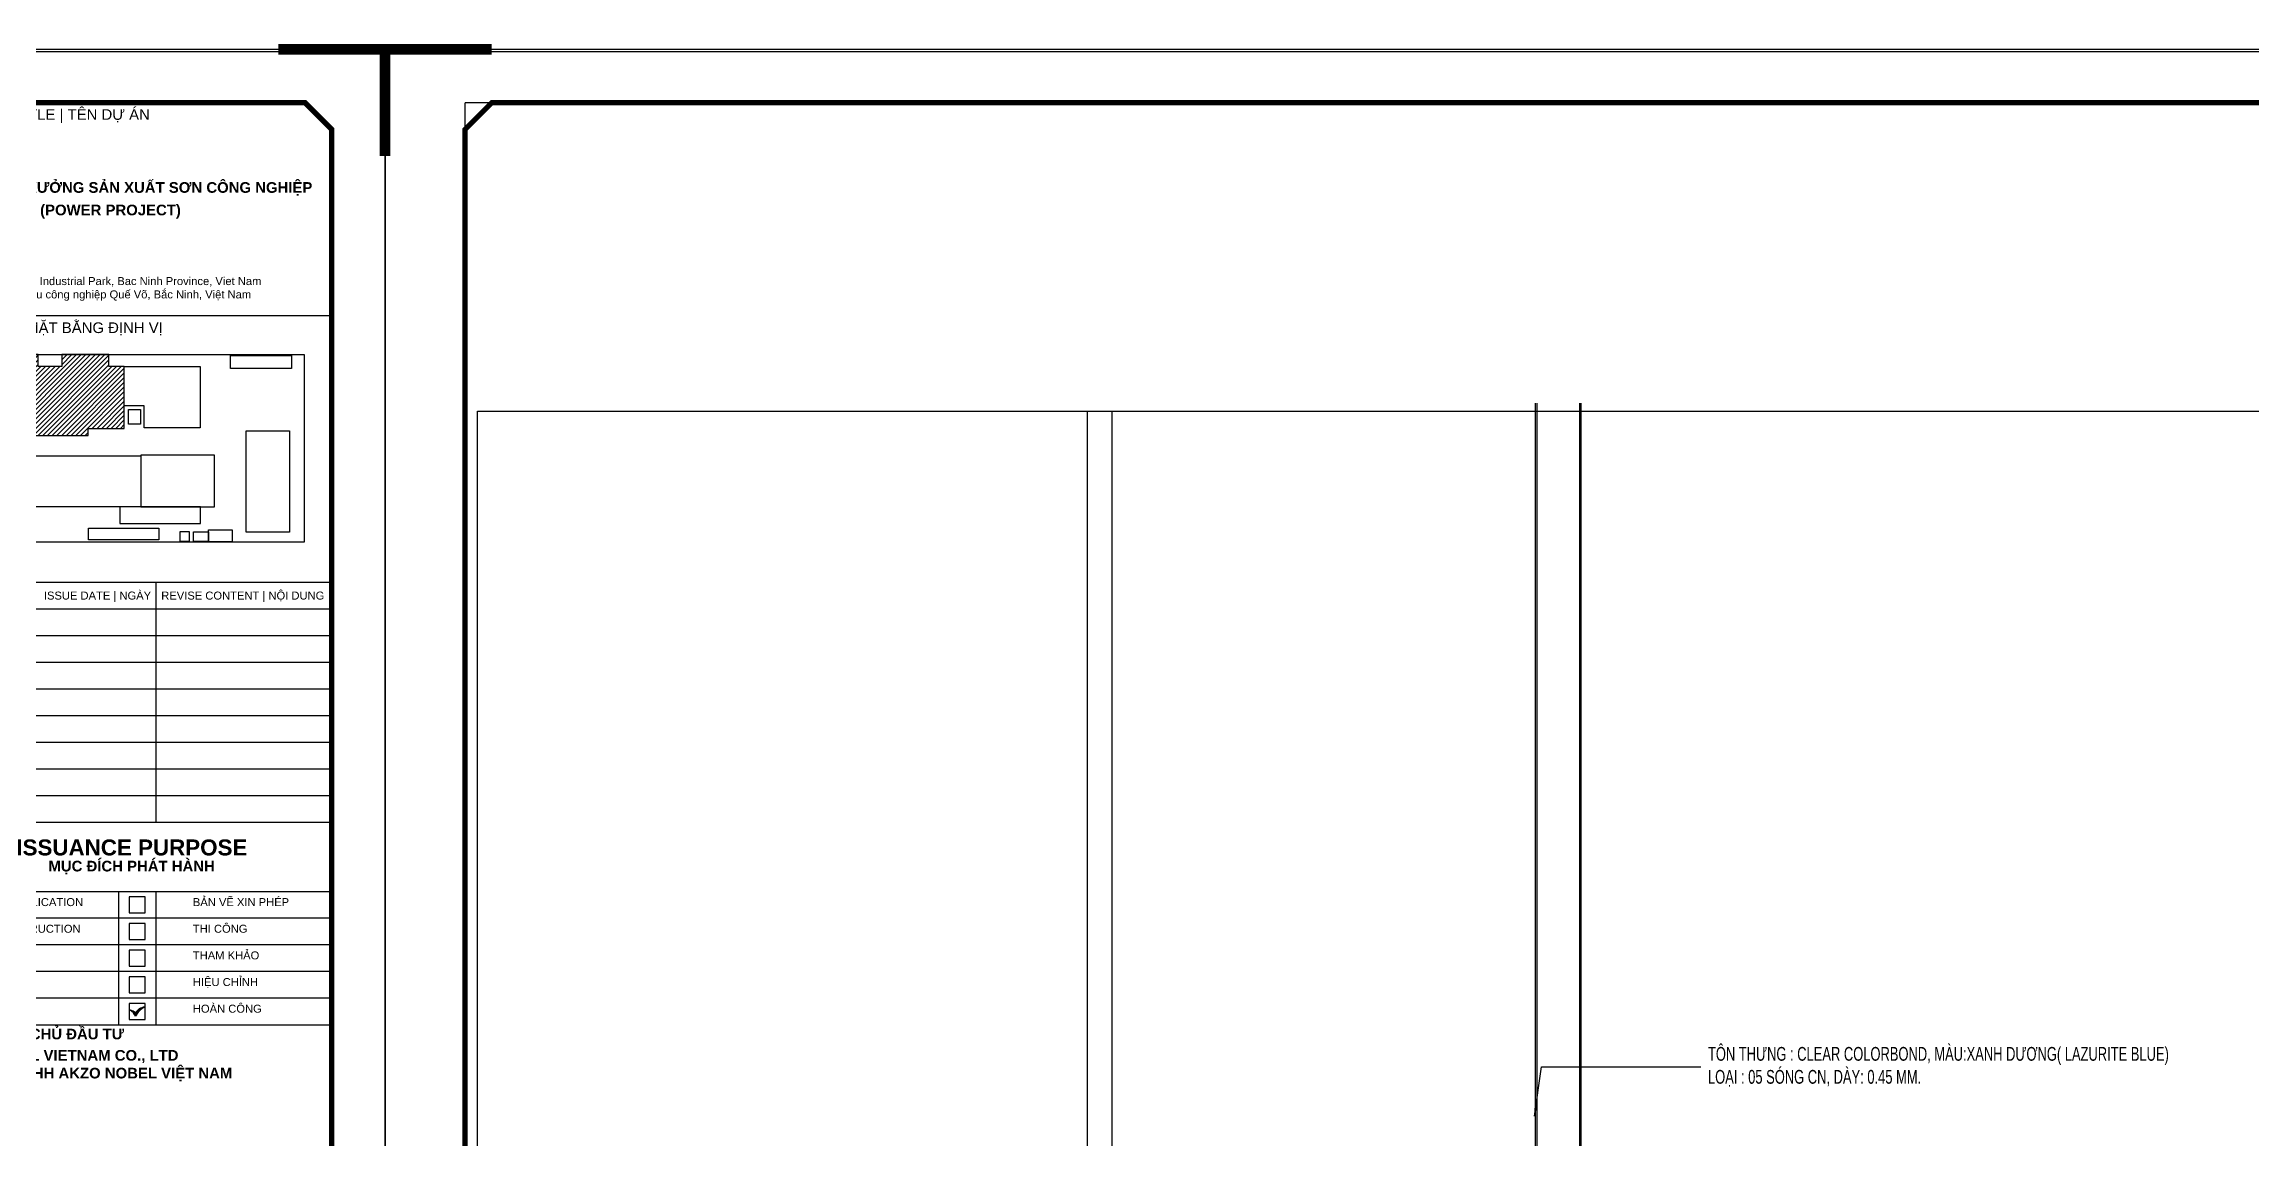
# Model space of a CAD drawing. Header units: inches. Extents: x 340055 to 349452, y -34649 to -30845.
# Drawn here: x 348237.1 to 348716.9, y -33055.8 to -32817.8 of the extents above; entities that cross this region are included whole.
import ezdxf

# ---------------------------------------------------------------- set-up
doc = ezdxf.new("R2010")
doc.units = ezdxf.units.IN
doc.header["$MEASUREMENT"] = 0
for name, color, linetype in [('2', 2, 'Continuous'), ('3', 3, 'Continuous'), ('NET IN', 3, 'Continuous')]:
    doc.layers.add(name, color=color, linetype=linetype)
for name, color, linetype, lineweight in [('TL-TIILE BLOCK A2$0$TL-TITLE BLOCK - TEXT @ 1', 7, 'Continuous', 25), ('TL-TIILE BLOCK A2$0$TL-TITLE BLOCK 1', 7, 'Continuous', 50), ('TL-TIILE BLOCK A2$0$TL-TITLE BLOCK 2', 7, 'Continuous', 25), ('TL-TITLE BLOCK - TEXT', 7, 'Continuous', 25)]:
    doc.layers.add(name, color=color, linetype=linetype, lineweight=lineweight)
doc.styles.add('ST1H', font='vnshxh.shx', dxfattribs={"width": 0.7})
doc.styles.add('TL-TIILE BLOCK A2$0$MEP-TEXT T.BLOCK 1', font='arial.ttf', dxfattribs={"height": 1.5})
doc.styles.add('TL-TIILE BLOCK A2$0$MEP-TEXT T.BLOCK 2', font='arial.ttf')
doc.styles.add('TL-TIILE BLOCK A2$0$MEP-TEXT T.BLOCK 3', font='arial.ttf', dxfattribs={"height": 3})
doc.dimstyles.new('3', dxfattribs={"dimtxt": 3.5, "dimasz": 1.8, "dimexe": 1, "dimexo": 0, "dimgap": 1, "dimtad": 1, "dimdec": 0, "dimlfac": 3, "dimzin": 0, "dimdsep": 46, "dimtxsty": 'ST1H', "dimblk": 'OBLIQUE', "dimcen": 1, "dimdle": 1, "dimclrd": 8, "dimclre": 8, "dimclrt": 3, "dimadec": 0, "dimazin": 0, "dimtfac": 1, "dimtdec": 0, "dimtix": 1, "dimtofl": 0, "dimtmove": 1, "dimatfit": 3, "dimfxl": 0, "dimtolj": 1, "dimtzin": 0, "dimlwd": -1, "dimlwe": -1, "dimarcsym": 0})

# ---------------------------------------------------------------- blocks, each defined once
blk = doc.blocks.new('_Oblique')
at = {"color": 0, "linetype": 'ByBlock', "lineweight": -2}
blk.add_line((-0.5, -0.5), (0.5, 0.5), dxfattribs=at)
blk = doc.blocks.new('kt kien truc 1')
at = {"layer": 'TL-TIILE BLOCK A2$0$TL-TITLE BLOCK 2'}
h = blk.add_hatch(color=256, dxfattribs=at)
edge = h.paths.add_edge_path(flags=0)
edge.add_arc((549.2139918450921, 238.0123342127508), 2.366782411324562, 97.45215675905098, 148.1980778255848, ccw=False)
edge.add_arc((550.6404515332106, 237.0086335589203), 3.77234239109412, 117.3554627199894, 155.6927561452269)
edge.add_arc((545.3434936211415, 238.0292343677957), 1.933709643236496, 15.97547494096757, 63.33892493670959)
edge.add_arc((546.0383090538016, 238.1769748931256), 1.589796122815128, 42.920130800001516, 83.757719073408, ccw=False)
at = {"layer": 'TL-TITLE BLOCK - TEXT', "ltscale": 5}
h = blk.add_hatch(dxfattribs=at)
h.set_pattern_fill('ANSI31', color=252, scale=5)
h.set_pattern_definition([(45, (0.6056589822655951, 1.008431430836026), (-0.4419417382415922, 0.4419417382415922), [])])
h.paths.add_polyline_path([(545.1177861023643, 360.5188746352139), (542.2223066576844, 360.5188746352139), (542.2223066576844, 362.7441854701592), (533.3820605613091, 362.7441854701592), (533.3820605613091, 360.489272985706), (528.9963997413324, 360.489272985706), (528.9963997413324, 362.7441854701592), (520.1529842012496, 362.7441854701592), (520.1529842012496, 360.489272985706), (516.807868826867, 360.489272985706), (516.807868826867, 352.5540765176358), (513.2383765987797, 352.5560307979113), (513.2383765987797, 348.1560257390624), (516.7033966225081, 348.1560257390624), (516.7033984195259, 347.5972761715466), (538.3249932594535, 347.5972761715466), (538.3249932594535, 348.9171593409388), (545.1177861023643, 348.9171593409388)])
at = {"layer": 'Defpoints'}
for p in [(20, 410), (15, 405)]:
    blk.add_line(p, (15, 410), dxfattribs=at)
at = {"layer": 'Defpoints', "color": 8, "const_width": 2}
for points in [[(0, 400), (0, 420), (20, 420)], [(594, 400), (594, 420), (574, 420)]]:
    blk.add_lwpolyline(points, dxfattribs=at)
at = {"layer": 'Defpoints', "color": 8}
blk.add_lwpolyline([(0, 0), (594, 0), (594, 420), (0, 420)], close=True, dxfattribs=at)
at = {"layer": 'TL-TIILE BLOCK A2$0$TL-TITLE BLOCK 1', "const_width": 1}
blk.add_lwpolyline([(20, 10), (579, 10), (584, 15), (584, 405), (579, 410), (20, 410), (15, 405), (15, 15)], close=True, dxfattribs=at)
at = {"layer": 'TL-TIILE BLOCK A2$0$TL-TITLE BLOCK 2'}
for p, q in [((584, 370), (509, 370)), ((584, 320), (509, 320)), ((584, 320), (509, 320)), ((551, 320), (551, 275)), ((584, 315), (509, 315)), ((584, 310), (509, 310)), ((584, 305), (509, 305)), ((584, 300), (509, 300)), ((584, 295), (509, 295)), ((584, 290), (509, 290)), ((584, 285), (509, 285)), ((584, 280), (509, 280)), ((584, 275), (509, 275)), ((584, 262), (509, 262)), ((544, 262), (544, 237)), ((551, 262), (551, 237)), ((584, 257), (509, 257)), ((584, 252), (509, 252)), ((584, 247), (509, 247)), ((584, 242), (509, 242)), ((509, 237), (584, 237))]:
    blk.add_line(p, q, dxfattribs=at)
for points in [[(549, 261), (546, 261), (546, 258), (549, 258)], [(549, 256), (546, 256), (546, 253), (549, 253)], [(549, 251), (546, 251), (546, 248), (549, 248)], [(549, 246), (546, 246), (546, 243), (549, 243)], [(549, 241), (546, 241), (546, 238), (549, 238)]]:
    blk.add_lwpolyline(points, close=True, dxfattribs=at)
for centre, radius, start, end in [((550.6404515332106, 237.0086335589203), 3.77234239109412, 117.3554627231242, 155.6927561454837), ((549.2139918450921, 238.0123342127508), 2.366782411324562, 97.45215675719368, 148.1980778286963), ((546.0383090538016, 238.1769748931256), 1.589796122815128, 42.92013079818864, 83.7577190750383), ((545.3434936211415, 238.0292343677957), 1.933709643236496, 15.975474942857, 63.33892493793503)]:
    blk.add_arc(centre, radius, start, end, dxfattribs=at)
at = {"layer": 'TL-TITLE BLOCK - TEXT'}
for points in [[(513.0843749086725, 362.7441854701592), (578.8247749086495, 362.7441854701592), (578.8247749086495, 327.5695950043512), (513.0843749086725, 327.5695950043512)], [(565.0197749086492, 362.5901854701592), (576.4597749086479, 362.5901854701592), (576.4597749086479, 360.1701854701591), (565.0197749086492, 360.1701854701591)], [(545.9193340437341, 352.4767265426361), (548.1417643045697, 352.4767265426361), (548.1417643045697, 349.709275947921), (545.9193340437341, 349.709275947921)], [(567.9435752685094, 348.4325254701591), (576.1077749086489, 348.4325254701591), (576.1077749086489, 329.4465254701593), (567.9435752685094, 329.4465254701593)], [(526.7742643045694, 343.7691515726769), (548.2183425899239, 343.7691515726769), (548.2183425899239, 334.1771854262329), (526.7742643045694, 334.1771854262329)], [(548.2175679407246, 334.1771854262329), (562.0211425900561, 334.1771854262329), (562.0211425900561, 343.8571738350647), (548.2175679407246, 343.8571738350647)], [(544.2583425900357, 331.0971854701579), (559.3833309549555, 331.0971854701579), (559.3833309549555, 334.1771854701587), (544.2583425900357, 334.1771854701587)], [(538.3955244535391, 330.1801447864741), (551.595524453538, 330.1801447864741), (551.595524453538, 327.9801447864742), (538.3955244535391, 327.9801447864742)], [(557.3258380792267, 329.4927254701596), (555.557225030585, 329.4927254701596), (555.557225030585, 327.7241124215179), (557.3258380792267, 327.7241124215179)], [(558.0677521888811, 329.4927254701596), (560.9277521888798, 329.4927254701596), (560.9277521888798, 327.6858654701596), (558.0677521888811, 327.6858654701596)], [(560.9277521888798, 329.8858654701592), (565.3277521888795, 329.8858654701592), (565.3277521888795, 327.5978654701591), (560.9277521888798, 327.5978654701591)]]:
    blk.add_lwpolyline(points, close=True, dxfattribs=at)
for points in [[(545.1177861023643, 360.5188746352139), (542.2223066576844, 360.5188746352139), (542.2223066576844, 362.7441854701592), (533.3820605613091, 362.7441854701592), (533.3820605613091, 360.489272985706), (528.9963997413324, 360.489272985706), (528.9963997413324, 362.7441854701592), (520.1529842012496, 362.7441854701592), (520.1529842012496, 360.489272985706), (516.807868826867, 360.489272985706), (516.807868826867, 352.5540765176358), (513.2383765987797, 352.5560307979113), (513.2383765987797, 348.1560257390624), (516.7033966225081, 348.1560257390624), (516.7033984195259, 347.5972761715466), (538.3249932594535, 347.5972761715466), (538.3249932594535, 348.9171593409388), (545.1177861023643, 348.9171593409388), (545.1177861023643, 360.5188746352139)], [(545.1177861023643, 360.5188746352139), (559.3417941812022, 360.5188746352139), (559.3417941812022, 349.0275254910659), (548.8609472751341, 349.0275254910659), (548.8609472751341, 353.1412935113785), (545.1177861023643, 353.1412935113785), (545.1177861023643, 360.5188746352139)]]:
    blk.add_lwpolyline(points, dxfattribs=at)
at = {"layer": 'TL-TIILE BLOCK A2$0$TL-TITLE BLOCK - TEXT @ 1', "attachment_point": 1}
for s, width, heights, insert, char_height, style in [('PROJECT TITLE | TÊN DỰ ÁN', 66.54820784047115, [0], (510.7830321226938, 408.7947269506867), 2, 'TL-TIILE BLOCK A2$0$MEP-TEXT T.BLOCK 2'), ('\\pi0.50923;{\\fArial|b1|i0|c0|p34;MỞ RỘNG XƯỞNG SẢN XUẤT SƠN CÔNG NGHIỆP}', 68.8383701581688, [0], (511.7206365273505, 395.1045713495096), 2, 'TL-TIILE BLOCK A2$0$MEP-TEXT T.BLOCK 3'), ('\\pi0.50924;{\\fArial|b1|i0|c0|p34;(POWER PROJECT)}', 32.16893061262726, [0], (528.8229266895269, 390.8801033829131), 2, 'TL-TIILE BLOCK A2$0$MEP-TEXT T.BLOCK 3'), ('ADD:^II4-1, Que Vo Industrial Park, Bac Ninh Province, Viet Nam ', 66.54820784047115, [0], (510.7830321226938, 377.2947269506867), 1.5, 'TL-TIILE BLOCK A2$0$MEP-TEXT T.BLOCK 1'), ('Địa chỉ: Lô I4-1, Khu công nghiệp Quế Võ, Bắc Ninh, Việt Nam', 66.54820784047115, [0], (510.7830321226938, 374.7947269506867), 1.5, 'TL-TIILE BLOCK A2$0$MEP-TEXT T.BLOCK 1'), ('KEY PLAN | MẶT BẰNG ĐỊNH VỊ', 66.54820784047115, [0], (510.7830321226938, 368.7947269506867), 2, 'TL-TIILE BLOCK A2$0$MEP-TEXT T.BLOCK 2'), ('ISSUE DATE | NGÀY', 37.61800927431796, [0], (530.0384513858444, 318.2947269506867), 1.5, 'TL-TIILE BLOCK A2$0$MEP-TEXT T.BLOCK 1'), ('REVISE CONTENT | NỘI DUNG', 37.61800927431796, [0], (552.0384513858444, 318.2947269506867), 1.5, 'TL-TIILE BLOCK A2$0$MEP-TEXT T.BLOCK 1'), ('\\pi11.8638;{\\fArial|b1|i0|c0|p34;ISSUANCE PURPOSE}', 66.54820784047115, [0], (513.0139460923456, 271.7947269506867), 3, 'TL-TIILE BLOCK A2$0$MEP-TEXT T.BLOCK 3'), ('\\pi17.8812;{\\fArial|b1|i0|c0|p34;MỤC ĐÍCH PHÁT HÀNH}', 66.54820784047115, [0], (513.0139460923456, 267.7947269506867), 2, 'TL-TIILE BLOCK A2$0$MEP-TEXT T.BLOCK 2'), ('PERMIT APPLICATION ', 44.99455841291456, [0], (515.0384513858444, 260.7947269506867), 1.5, 'TL-TIILE BLOCK A2$0$MEP-TEXT T.BLOCK 1'), ('BẢN VẼ XIN PHÉP', 44.99455841291456, [0], (557.9686990590562, 260.7947269506867), 1.5, 'TL-TIILE BLOCK A2$0$MEP-TEXT T.BLOCK 1'), ('FOR CONSTRUCTION', 44.99455841291456, [0], (515.0384513858444, 255.7947269506867), 1.5, 'TL-TIILE BLOCK A2$0$MEP-TEXT T.BLOCK 1'), ('THI CÔNG', 44.99455841291456, [0], (557.9686990590562, 255.7947269506867), 1.5, 'TL-TIILE BLOCK A2$0$MEP-TEXT T.BLOCK 1'), ('THAM KHẢO', 44.99455841291456, [0], (557.9686990590562, 250.7947269506867), 1.5, 'TL-TIILE BLOCK A2$0$MEP-TEXT T.BLOCK 1'), ('HIỆU CHỈNH', 44.99455841291456, [1.552182810368349], (557.9686990590562, 245.7947269506867), 1.5, 'TL-TIILE BLOCK A2$0$MEP-TEXT T.BLOCK 1'), ('HOÀN CÔNG', 44.99455841291456, [0], (557.9686990590562, 240.7947269506867), 1.5, 'TL-TIILE BLOCK A2$0$MEP-TEXT T.BLOCK 1'), ('{\\fArial|b1|i0|c0|p34;INVESTOR | CHỦ ĐẦU TƯ}', 66.54820784047115, [0], (510.7830321226938, 236.2947269506867), 2, 'TL-TIILE BLOCK A2$0$MEP-TEXT T.BLOCK 2'), ('\\pi5.64586;{\\fArial|b1|i0|c0|p34;AKZO NOBEL VIETNAM CO., LTD\\PCÔNG TY TNHH AKZO NOBEL VIỆT NAM}', 66.54820784047115, [0], (505.0884846016852, 232.2947269506867), 2, 'TL-TIILE BLOCK A2$0$MEP-TEXT T.BLOCK 2')]:
    blk.add_mtext_dynamic_manual_height_columns(s, width=width, gutter_width=15, heights=heights, dxfattribs=dict(at, insert=insert, char_height=char_height, style=style))

msp = doc.modelspace()

# ---------------------------------------------------------------- linework, layer by layer
at = {"color": 8}
msp.add_lwpolyline([(348331.3637661345, -32897.64262995763), (348900.7016954765, -32897.64262995763), (348900.7016954765, -33249.22248607453), (348331.3637661345, -33249.22248607453)], close=True, dxfattribs=at)
at = {"layer": '2'}
for p, q in [((348463.9604704255, -33249.22248607453), (348463.9604704255, -32897.64262995763)), ((348469.2938037595, -33249.22248607453), (348469.2938037595, -32897.64262995763))]:
    msp.add_line(p, q, dxfattribs=at)
at = {"layer": '3'}
for points in [[(348561.2967504833, -32895.90095135756), (348561.2967504833, -33110.96243646952), (348571.2964539968, -33110.96243646952), (348571.2964539968, -32895.90095135756)], [(348561.6300838154, -32895.90095135756), (348561.6300838154, -33110.6291031358), (348570.9631206666, -33110.6291031358), (348570.9631206666, -32895.90095135756)]]:
    msp.add_lwpolyline(points, dxfattribs=at)
at = {"layer": 'NET IN'}
msp.add_lwpolyline([(347622.4698301618, -32819.40099872551), (348311.2496969416, -32819.40099872551), (348311.2496969416, -33306.00155257368), (347622.4698301618, -33306.00155257368)], close=True, dxfattribs=at)

# ---------------------------------------------------------------- block references
at = {"layer": '3', "xscale": 1.159562065285868, "yscale": 1.159562065285868, "zscale": 1.159562065285868}
msp.add_blockref('kt kien truc 1', (347622.4698541324, -33306.00155257367), dxfattribs=at)

# ---------------------------------------------------------------- leaders
at = {"color": 9}
msp.add_leader([(348561.1214983536, -33051.03687331486), (348562.6693158635, -33040.30953817945), (348598.8514661025, -33040.30953817945)], dimstyle='3', override={"dimgap": 1, "dimtad": 0}, dxfattribs=at)

# ---------------------------------------------------------------- next in the draw order: texts
at = {"layer": '3', "insert": (348598.8514661025, -33040.30953817945), "char_height": 3, "attachment_point": 4, "style": 'ST1H', "bg_fill": 2}
msp.add_mtext('\\A1;t«n TH¦NG : CLEAR COLORBOND, mµu:Xanh d\xad¬ng( Lazurite blue)\\PLo¹i : 05 SãNG CN, dµy: 0.45 mm.', dxfattribs=at)

# ---------------------------------------------------------------- next in the draw order: linework, layer by layer
at = {"layer": 'NET IN'}
msp.add_lwpolyline([(348311.2497209122, -32819.40099872551), (349000.029587692, -32819.40099872551), (349000.029587692, -33306.00155257368), (348311.2497209122, -33306.00155257368)], close=True, dxfattribs=at)

# ---------------------------------------------------------------- next in the draw order: block references
at = {"layer": '3', "xscale": 1.159562065285868, "yscale": 1.159562065285868, "zscale": 1.159562065285868}
msp.add_blockref('kt kien truc 1', (348311.2497448827, -33306.00155257368), dxfattribs=at)

doc.saveas('drawing.dxf')
